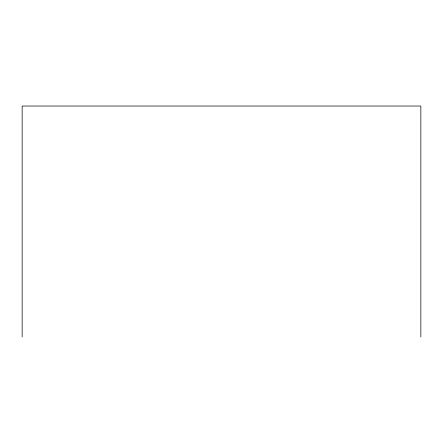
<?xml version="1.0" encoding="UTF-8"?>
<svg xmlns="http://www.w3.org/2000/svg" width="443" height="443" viewBox="0 0 443 443"><rect width="100%" height="100%" fill="white"/><g stroke="black" fill="none" stroke-linecap="round" stroke-linejoin="round"><path stroke-width="0.66" d="M420.85 336.968L420.85 106.032L22.15 106.032L22.15 336.968"/></g></svg>
